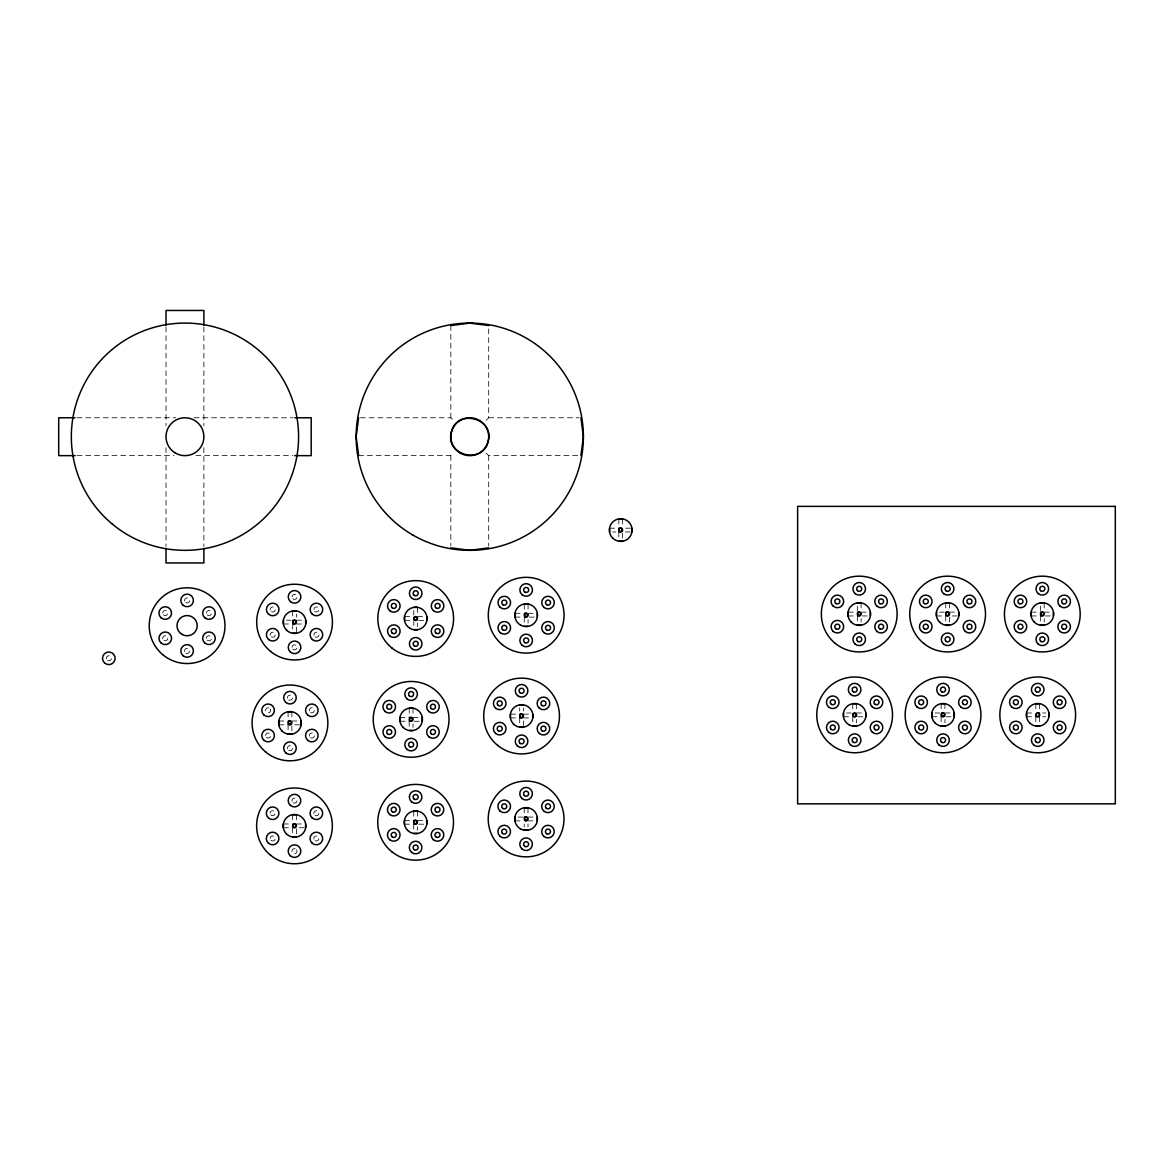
<?xml version="1.0" encoding="UTF-8"?>
<svg xmlns="http://www.w3.org/2000/svg" width="1174" height="1174" viewBox="0 0 1174 1174"><rect width="100%" height="100%" fill="white"/><g stroke="black" fill="none" stroke-linecap="round" stroke-linejoin="round"><path stroke-width="0.75" stroke-dasharray="5 3.75" d="M358.628 455.644L450.831 455.644L453.369 453.105M486.168 420.307L488.707 417.768L488.707 325.58M77 417.768L175.806 417.768M194.092 417.768L292.898 417.768M360.447 417.768L450.831 417.768L453.369 420.307M488.707 417.768L579.09 417.768M77 455.644L173.972 455.644M195.926 455.644L292.898 455.644M486.168 453.105L488.707 455.644L579.09 455.644M609.614 528.183L615.763 528.183M625.698 528.183L630.306 528.183M612.696 531.969L615.763 531.969M630.306 531.969L622.616 531.969L622.616 538.103M848.112 612.153L855.787 612.153M861.114 612.153L868.804 612.153M939.582 612.153L944.189 612.153M949.517 612.153L957.206 612.153M1031.198 612.153L1037.346 612.153M1044.2 612.153L1050.348 612.153M515.048 613.312L522.738 613.312M528.065 613.312L534.199 613.312M848.112 615.954L855.787 615.954M867.263 615.954L861.114 615.954L861.114 622.088M936.514 615.954L944.189 615.954M957.206 615.954L949.517 615.954L949.517 622.088M1031.198 615.954L1037.346 615.954M1050.348 615.954L1044.2 615.954L1044.2 622.088M404.575 616.629L410.724 616.629M417.592 616.629L423.741 616.629M515.048 617.098L522.738 617.098M534.199 617.098L528.065 617.098L528.065 623.247M286.515 620.21L291.123 620.21M296.45 620.21L304.139 620.21M404.575 620.415L410.724 620.415M423.741 620.415L417.592 620.415L417.592 626.564M283.448 623.996L291.123 623.996M296.45 623.996L304.139 623.996M846.601 712.985L851.209 712.985M856.536 712.985L862.685 712.985M935.003 712.985L939.611 712.985M944.938 712.985L951.072 712.985M1026.604 712.985L1032.753 712.985M1042.688 712.985L1045.77 712.985M510.47 714.144L518.145 714.144M523.472 714.144L529.621 714.144M843.519 716.771L851.209 716.771M862.685 716.771L856.536 716.771L856.536 722.92M931.921 716.771L939.611 716.771M951.072 716.771L944.938 716.771L944.938 722.92M1026.604 716.771L1032.753 716.771M1042.688 716.771L1045.77 716.771M399.996 717.461L406.145 717.461M412.999 717.461L419.147 717.461M510.47 717.93L518.145 717.93M523.472 717.93L529.621 717.93M278.854 721.027L286.544 721.027M291.871 721.027L298.005 721.027M399.996 721.247L406.145 721.247M419.147 721.247L412.999 721.247L412.999 727.396M278.854 724.828L286.544 724.828M299.546 724.828L291.871 724.828L291.871 732.503M518.057 817.075L522.665 817.075M527.992 817.075L534.126 817.075M404.502 820.391L410.651 820.391M417.518 820.391L423.667 820.391M514.975 820.861L522.665 820.861M527.992 820.861L534.126 820.861M283.374 823.972L291.049 823.972M296.376 823.972L304.066 823.972M404.502 824.177L410.651 824.177M423.667 824.177L417.518 824.177L417.518 830.326M283.374 827.758L291.049 827.758M304.066 827.758L296.376 827.758L296.376 835.448M1044.2 602.937L1044.2 610.627M1040.413 606.019L1040.413 610.627M1040.413 615.954L1040.413 622.088M1039.621 703.769L1039.621 709.918M1039.621 716.771L1039.621 722.92M1035.835 703.769L1035.835 709.918M1035.835 716.771L1035.835 722.92M949.517 602.937L949.517 610.627M945.73 602.937L945.73 610.627M945.73 615.954L945.73 622.088M944.938 703.769L944.938 709.918M941.137 703.769L941.137 709.918M941.137 716.771L941.137 722.92M861.114 602.937L861.114 610.627M857.328 606.019L857.328 610.627M857.328 615.954L857.328 622.088M856.536 703.769L856.536 709.918M852.75 703.769L852.75 709.918M852.75 716.771L852.75 722.92M622.616 518.952L622.616 525.101M618.83 518.952L618.83 525.101M618.83 531.969L618.83 538.103M528.065 604.096L528.065 610.245M527.992 807.859L527.992 814.008M527.992 823.943L527.992 827.01M524.279 604.096L524.279 610.245M524.279 617.098L524.279 623.247M524.206 807.859L524.206 814.008M524.206 823.943L524.206 827.01M523.472 707.995L523.472 711.062M523.472 720.997L523.472 725.605M519.686 707.995L519.686 711.062M519.686 717.93L519.686 725.605M488.707 455.644L488.707 546.027M450.831 325.58L450.831 417.768M450.831 455.644L450.831 546.027M417.592 607.413L417.592 615.088M417.518 811.175L417.518 818.85M413.806 610.48L413.806 615.088M413.806 620.415L413.806 626.564M413.732 811.175L413.732 818.85M413.732 824.177L413.732 830.326M412.999 708.23L412.999 714.379M409.212 708.23L409.212 714.379M409.212 721.247L409.212 727.396M296.45 614.061L296.45 617.128M296.45 627.063L296.45 631.671M296.376 814.756L296.376 822.431M292.664 610.994L292.664 617.128M292.664 623.996L292.664 631.671M292.59 814.756L292.59 822.431M292.59 827.758L292.59 835.448M291.871 711.811L291.871 719.501M288.085 711.811L288.085 719.501M288.085 724.828L288.085 730.962M203.88 326.93L203.88 425.736M203.88 447.69L203.88 546.497M166.018 326.93L166.018 425.736M166.018 447.69L166.018 546.497M296.67 849.859A2.524 2.524 0 0 1 294.703 853.63A2.524 2.524 0 0 1 292.106 850.255A2.524 2.524 0 0 1 296.274 849.33M270.299 709.037A2.524 2.524 0 0 1 268.332 712.823A2.524 2.524 0 0 1 265.735 709.434A2.524 2.524 0 0 1 269.888 708.524M270.827 840.276A2.524 2.524 0 0 0 275.054 839.146A2.524 2.524 0 0 0 271.972 836.049A2.524 2.524 0 0 0 270.827 840.276M315.087 840.672A2.524 2.524 0 0 0 318.873 838.485A2.524 2.524 0 0 0 315.087 836.299A2.524 2.524 0 0 0 315.087 840.672M293.221 802.796A2.524 2.524 0 0 0 297.007 800.609A2.524 2.524 0 0 0 293.221 798.423A2.524 2.524 0 0 0 293.221 802.796M315.087 815.431A2.524 2.524 0 0 0 318.873 813.244A2.524 2.524 0 0 0 315.087 811.058A2.524 2.524 0 0 0 315.087 815.431M270.827 815.02A2.524 2.524 0 0 0 275.054 813.89A2.524 2.524 0 0 0 271.972 810.794A2.524 2.524 0 0 0 270.827 815.02M266.322 737.331A2.524 2.524 0 0 0 270.548 736.201A2.524 2.524 0 0 0 267.452 733.119A2.524 2.524 0 0 0 266.322 737.331M310.582 737.742A2.524 2.524 0 0 0 314.368 735.555A2.524 2.524 0 0 0 310.582 733.368A2.524 2.524 0 0 0 310.582 737.742M310.582 712.486A2.524 2.524 0 0 0 314.368 710.299A2.524 2.524 0 0 0 310.582 708.113A2.524 2.524 0 0 0 310.582 712.486M288.716 699.865A2.524 2.524 0 0 0 292.502 697.679A2.524 2.524 0 0 0 288.716 695.492A2.524 2.524 0 0 0 288.716 699.865M288.716 750.362A2.524 2.524 0 0 0 292.502 748.176A2.524 2.524 0 0 0 288.716 745.989A2.524 2.524 0 0 0 288.716 750.362M271.429 636.91A2.524 2.524 0 0 0 275.215 634.723A2.524 2.524 0 0 0 271.429 632.537A2.524 2.524 0 0 0 271.429 636.91M271.429 611.669A2.524 2.524 0 0 0 275.215 609.482A2.524 2.524 0 0 0 271.429 607.296A2.524 2.524 0 0 0 271.429 611.669M292.766 598.637A2.524 2.524 0 0 0 296.993 597.507A2.524 2.524 0 0 0 293.911 594.411A2.524 2.524 0 0 0 292.766 598.637M314.647 611.258A2.524 2.524 0 0 0 318.858 610.128A2.524 2.524 0 0 0 315.777 607.031A2.524 2.524 0 0 0 314.647 611.258M315.16 636.91A2.524 2.524 0 0 0 318.946 634.723A2.524 2.524 0 0 0 315.16 632.537A2.524 2.524 0 0 0 315.16 636.91M292.766 649.134A2.524 2.524 0 0 0 296.993 648.004A2.524 2.524 0 0 0 293.911 644.908A2.524 2.524 0 0 0 292.766 649.134M163.978 640.476A2.524 2.524 0 0 0 167.765 638.289A2.524 2.524 0 0 0 163.978 636.103A2.524 2.524 0 0 0 163.978 640.476M163.45 614.838A2.524 2.524 0 0 0 167.677 613.694A2.524 2.524 0 0 0 164.58 610.612A2.524 2.524 0 0 0 163.45 614.838M185.844 602.614A2.524 2.524 0 0 0 189.63 600.428A2.524 2.524 0 0 0 185.844 598.241A2.524 2.524 0 0 0 185.844 602.614M207.182 614.838A2.524 2.524 0 0 0 211.408 613.694A2.524 2.524 0 0 0 208.326 610.612A2.524 2.524 0 0 0 207.182 614.838M207.182 640.079A2.524 2.524 0 0 0 211.408 638.949A2.524 2.524 0 0 0 208.326 635.853A2.524 2.524 0 0 0 207.182 640.079M185.844 653.111A2.524 2.524 0 0 0 189.63 650.924A2.524 2.524 0 0 0 185.844 648.738A2.524 2.524 0 0 0 185.844 653.111M107.553 660.492A2.524 2.524 0 0 0 111.354 658.306A2.524 2.524 0 0 0 107.553 656.119A2.524 2.524 0 0 0 107.553 660.492"/><path stroke-width="1.5" d="M283.448 620.21L283.448 623.996M278.854 721.027L278.854 724.828M305.666 623.996L305.666 620.21M283.374 823.972L283.374 827.758M301.087 724.828L301.087 721.027M358.628 417.768L356.148 436.713L358.628 455.644M305.592 827.758L305.592 823.972M404.575 616.629L404.575 620.415M399.996 717.461L399.996 721.247M426.808 620.415L426.808 616.629M404.502 820.391L404.502 824.177M422.214 721.247L422.214 717.461M426.734 824.177L426.734 820.391M515.048 613.312L515.048 617.098M510.47 714.144L510.47 717.93M537.281 617.098L537.281 613.312M514.975 817.075L514.975 820.861M532.688 717.93L532.688 714.144M580.895 455.644L583.39 436.713L580.895 417.768M537.208 820.861L537.208 817.075M609.614 528.183L609.614 531.969M631.847 531.969L631.847 528.183M848.112 612.153L848.112 615.954M843.519 712.985L843.519 716.771M870.345 615.954L870.345 612.153M865.752 716.771L865.752 712.985M936.514 612.153L936.514 615.954M931.921 712.985L931.921 716.771M958.732 615.954L958.732 612.153M954.154 716.771L954.154 712.985M1031.198 612.153L1031.198 615.954M1026.604 712.985L1026.604 716.771M1053.43 615.954L1053.43 612.153M1048.837 716.771L1048.837 712.985M413.864 618.038C418.12 612.813 418.12 624.23 413.864 619.006M1037.229 716.712L1035.835 714.878L1037.229 713.044A1.893 1.893 0 0 1 1039.548 715.362L1038.212 716.712M293.221 620.767C292.047 628.193 300.383 619.065 292.913 620.459M288.628 721.584C287.733 728.995 295.628 719.853 288.144 721.1M293.148 824.53C291.974 831.955 300.309 822.827 292.84 824.221M409.77 718.004C408.963 725.415 416.711 716.257 409.212 717.461M524.822 613.87C523.927 621.281 531.822 612.138 524.338 613.371M619.388 528.726C618.581 536.136 626.329 526.979 618.83 528.183M414.275 820.949C413.38 828.36 421.275 819.217 413.791 820.45M520.243 714.687C519.436 722.098 527.17 712.941 519.686 714.144M524.749 817.632C523.942 825.029 531.69 815.886 524.206 817.075M857.886 612.711C856.991 620.121 864.886 610.979 857.402 612.226M855.127 716.712C860.351 712.457 848.919 712.457 854.144 716.712M946.288 612.711C945.393 620.121 953.273 610.979 945.789 612.226M941.695 713.543C940.535 720.968 948.871 711.84 941.401 713.234M1040.971 612.711C1040.076 620.121 1047.971 610.979 1040.487 612.226M288.144 724.754L288.628 724.27A1.893 1.893 0 0 1 289.479 721.1A1.893 1.893 0 0 1 291.798 723.419A1.893 1.893 0 0 1 288.628 724.27M292.84 827.509L293.148 827.2A1.893 1.893 0 0 1 293.999 824.031A1.893 1.893 0 0 1 296.318 826.349A1.893 1.893 0 0 1 293.148 827.2M409.212 721.247L409.77 720.689A1.893 1.893 0 0 0 412.94 719.838A1.893 1.893 0 0 0 410.621 717.519A1.893 1.893 0 0 0 409.77 720.689M524.529 616.849L524.822 616.541A1.893 1.893 0 0 1 525.673 613.371A1.893 1.893 0 0 1 527.992 615.69A1.893 1.893 0 0 1 524.822 616.541M618.83 531.969L619.388 531.411A1.893 1.893 0 0 0 622.558 530.56A1.893 1.893 0 0 0 620.239 528.241A1.893 1.893 0 0 0 619.388 531.411M519.686 717.93L520.243 717.373A1.893 1.893 0 0 0 523.413 716.522A1.893 1.893 0 0 0 521.095 714.203A1.893 1.893 0 0 0 520.243 717.373M413.791 824.119L414.275 823.62A1.893 1.893 0 0 1 415.126 820.45A1.893 1.893 0 0 1 417.445 822.783A1.893 1.893 0 0 1 414.275 823.62M857.578 615.69L857.886 615.396A1.893 1.893 0 0 0 861.056 614.545A1.893 1.893 0 0 0 858.737 612.226A1.893 1.893 0 0 0 857.886 615.396M945.98 615.69L946.288 615.396A1.893 1.893 0 0 0 949.458 614.545A1.893 1.893 0 0 0 947.139 612.226A1.893 1.893 0 0 0 946.288 615.396M1040.663 615.69L1040.971 615.396A1.893 1.893 0 0 1 1041.822 612.226A1.893 1.893 0 0 1 1044.141 614.545A1.893 1.893 0 0 1 1040.971 615.396M941.21 716.712L941.695 716.213A1.893 1.893 0 0 0 944.865 715.362A1.893 1.893 0 0 0 942.546 713.044A1.893 1.893 0 0 0 941.695 716.213M1035.894 716.712L1036.378 716.213A1.893 1.893 0 0 0 1039.548 715.362M1036.378 716.213A1.893 1.893 0 0 1 1037.229 713.044L1039.548 713.044M450.831 325.58L469.761 323.085L488.707 325.58M618.83 518.952L622.616 518.952M488.707 547.847L469.761 550.327L450.831 547.847M622.616 541.185L618.83 541.185M292.664 610.994L296.45 610.994M413.806 607.413L417.592 607.413M296.45 633.212L292.664 633.212M524.279 604.096L528.065 604.096M417.592 629.631L413.806 629.631M528.065 626.314L524.279 626.314M857.328 602.937L861.114 602.937M945.73 602.937L949.517 602.937M861.114 625.17L857.328 625.17M1040.413 602.937L1044.2 602.937M288.085 711.811L291.871 711.811M949.517 625.17L945.73 625.17M409.212 708.23L412.999 708.23M1044.2 625.17L1040.413 625.17M291.871 734.043L288.085 734.043M519.686 704.914L523.472 704.914M412.999 730.463L409.212 730.463M523.472 727.146L519.686 727.146M852.75 703.769L856.536 703.769M941.137 703.769L944.938 703.769M856.536 725.987L852.75 725.987M1035.835 703.769L1039.621 703.769M944.938 725.987L941.137 725.987M292.59 814.756L296.376 814.756M1039.621 725.987L1035.835 725.987M413.732 811.175L417.518 811.175M296.376 836.974L292.59 836.974M524.206 807.859L527.992 807.859M417.518 833.393L413.732 833.393M527.992 830.077L524.206 830.077M75.165 417.768L58.7 417.768L58.7 455.644L75.165 455.644M294.733 417.768L311.198 417.768L311.198 455.644L294.733 455.644M1039.063 713.543L1039.548 714.394M203.88 325.095L203.88 310.464L166.018 310.464L166.018 325.095M203.88 548.317L203.88 562.962L166.018 562.962L166.018 548.317M451.476 431.812C444.286 455.072 482.646 465.344 488.061 441.615C495.237 418.355 456.877 408.068 451.476 431.812M1115.3 506.376L797.616 506.376L797.616 803.838L1115.3 803.838L1115.3 506.376M1013.837 744.272A37.876 37.876 0 0 0 1075.12 720.88A37.876 37.876 0 0 0 1024.212 679.497A37.876 37.876 0 0 0 1013.837 744.272M1036.466 691.809A2.524 2.524 0 0 0 1040.252 689.622A2.524 2.524 0 0 0 1036.466 687.436A2.524 2.524 0 0 0 1036.466 691.809M1033.678 694.465A6.31 6.31 0 0 0 1043.935 690.723A6.31 6.31 0 0 0 1035.556 683.694A6.31 6.31 0 0 0 1033.678 694.465M1014.6 704.444A2.524 2.524 0 0 0 1018.386 702.257A2.524 2.524 0 0 0 1014.6 700.071A2.524 2.524 0 0 0 1014.6 704.444M1011.812 707.1A6.31 6.31 0 0 0 1022.07 703.343A6.31 6.31 0 0 0 1013.69 696.329A6.31 6.31 0 0 0 1011.812 707.1M1014.072 729.289A2.524 2.524 0 0 0 1018.298 728.159A2.524 2.524 0 0 0 1015.202 725.062A2.524 2.524 0 0 0 1014.072 729.289M1011.812 732.341A6.31 6.31 0 0 0 1022.07 728.599A6.31 6.31 0 0 0 1013.69 721.57A6.31 6.31 0 0 0 1011.812 732.341M1036.466 742.32A2.524 2.524 0 0 0 1040.252 740.134A2.524 2.524 0 0 0 1036.466 737.947A2.524 2.524 0 0 0 1036.466 742.32M1033.678 744.976A6.31 6.31 0 0 0 1043.935 741.22A6.31 6.31 0 0 0 1035.556 734.205A6.31 6.31 0 0 0 1033.678 744.976M1058.332 729.685A2.524 2.524 0 0 0 1062.118 727.498A2.524 2.524 0 0 0 1058.332 725.312A2.524 2.524 0 0 0 1058.332 729.685M1055.543 732.341A6.31 6.31 0 0 0 1065.801 728.599A6.31 6.31 0 0 0 1057.422 721.57A6.31 6.31 0 0 0 1055.543 732.341M1057.803 704.033A2.524 2.524 0 0 0 1062.03 702.903A2.524 2.524 0 0 0 1058.933 699.821A2.524 2.524 0 0 0 1057.803 704.033M1055.543 707.1A6.31 6.31 0 0 0 1065.801 703.343A6.31 6.31 0 0 0 1057.422 696.329A6.31 6.31 0 0 0 1055.543 707.1M1029.686 722.92A11.358 11.358 0 0 0 1048.705 717.813A11.358 11.358 0 0 0 1034.778 703.901A11.358 11.358 0 0 0 1029.686 722.92M1018.416 643.44A37.876 37.876 0 0 0 1079.713 620.048A37.876 37.876 0 0 0 1028.806 578.665A37.876 37.876 0 0 0 1018.416 643.44M1041.044 641.488A2.524 2.524 0 0 0 1044.831 639.302A2.524 2.524 0 0 0 1041.044 637.115A2.524 2.524 0 0 0 1041.044 641.488M1038.256 644.144A6.31 6.31 0 0 0 1048.529 640.388A6.31 6.31 0 0 0 1040.149 633.373A6.31 6.31 0 0 0 1038.256 644.144M1018.65 628.457A2.524 2.524 0 0 0 1022.877 627.327A2.524 2.524 0 0 0 1019.795 624.245A2.524 2.524 0 0 0 1018.65 628.457M1016.391 631.524A6.31 6.31 0 0 0 1026.663 627.767A6.31 6.31 0 0 0 1018.284 620.753A6.31 6.31 0 0 0 1016.391 631.524M1019.179 603.612A2.524 2.524 0 0 0 1022.965 601.426A2.524 2.524 0 0 0 1019.179 599.239A2.524 2.524 0 0 0 1019.179 603.612M1016.391 606.268A6.31 6.31 0 0 0 1026.663 602.511A6.31 6.31 0 0 0 1018.284 595.497A6.31 6.31 0 0 0 1016.391 606.268M1040.531 590.595A2.524 2.524 0 0 0 1044.743 589.451A2.524 2.524 0 0 0 1041.661 586.369A2.524 2.524 0 0 0 1040.531 590.595M1038.256 593.648A6.31 6.31 0 0 0 1048.529 589.891A6.31 6.31 0 0 0 1040.149 582.876A6.31 6.31 0 0 0 1038.256 593.648M1062.91 603.612A2.524 2.524 0 0 0 1066.696 601.426A2.524 2.524 0 0 0 1062.91 599.239A2.524 2.524 0 0 0 1062.91 603.612M1060.122 606.268A6.31 6.31 0 0 0 1070.394 602.511A6.31 6.31 0 0 0 1062.015 595.497A6.31 6.31 0 0 0 1060.122 606.268M1062.91 628.868A2.524 2.524 0 0 0 1066.696 626.681A2.524 2.524 0 0 0 1062.91 624.495A2.524 2.524 0 0 0 1062.91 628.868M1060.122 631.524A6.31 6.31 0 0 0 1070.394 627.767A6.31 6.31 0 0 0 1062.015 620.753A6.31 6.31 0 0 0 1060.122 631.524M1034.279 622.088A11.358 11.358 0 0 0 1053.283 616.996A11.358 11.358 0 0 0 1039.372 603.084A11.358 11.358 0 0 0 1034.279 622.088M923.733 643.44A37.876 37.876 0 0 0 985.015 620.048A37.876 37.876 0 0 0 934.122 578.665A37.876 37.876 0 0 0 923.733 643.44M946.361 641.488A2.524 2.524 0 0 0 950.148 639.302A2.524 2.524 0 0 0 946.361 637.115A2.524 2.524 0 0 0 946.361 641.488M943.573 644.144A6.31 6.31 0 0 0 953.846 640.388A6.31 6.31 0 0 0 945.452 633.373A6.31 6.31 0 0 0 943.573 644.144M924.496 628.868A2.524 2.524 0 0 0 928.282 626.681A2.524 2.524 0 0 0 924.496 624.495A2.524 2.524 0 0 0 924.496 628.868M921.707 631.524A6.31 6.31 0 0 0 931.98 627.767A6.31 6.31 0 0 0 923.586 620.753A6.31 6.31 0 0 0 921.707 631.524M924.496 603.612A2.524 2.524 0 0 0 928.282 601.426A2.524 2.524 0 0 0 924.496 599.239A2.524 2.524 0 0 0 924.496 603.612M921.707 606.268A6.31 6.31 0 0 0 931.98 602.511A6.31 6.31 0 0 0 923.586 595.497A6.31 6.31 0 0 0 921.707 606.268M945.833 590.595A2.524 2.524 0 0 0 950.059 589.451A2.524 2.524 0 0 0 946.963 586.369A2.524 2.524 0 0 0 945.833 590.595M943.573 593.648A6.31 6.31 0 0 0 953.846 589.891A6.31 6.31 0 0 0 945.452 582.876A6.31 6.31 0 0 0 943.573 593.648M968.227 603.612A2.524 2.524 0 0 0 972.013 601.426A2.524 2.524 0 0 0 968.227 599.239A2.524 2.524 0 0 0 968.227 603.612M965.439 606.268A6.31 6.31 0 0 0 975.711 602.511A6.31 6.31 0 0 0 967.317 595.497A6.31 6.31 0 0 0 965.439 606.268M968.227 628.868A2.524 2.524 0 0 0 972.013 626.681A2.524 2.524 0 0 0 968.227 624.495A2.524 2.524 0 0 0 968.227 628.868M965.439 631.524A6.31 6.31 0 0 0 975.711 627.767A6.31 6.31 0 0 0 967.317 620.753A6.31 6.31 0 0 0 965.439 631.524M939.596 622.088A11.358 11.358 0 0 0 958.6 616.996A11.358 11.358 0 0 0 944.688 603.084A11.358 11.358 0 0 0 939.596 622.088M919.139 744.272A37.876 37.876 0 0 0 980.437 720.88A37.876 37.876 0 0 0 929.529 679.497A37.876 37.876 0 0 0 919.139 744.272M941.768 691.809A2.524 2.524 0 0 0 945.569 689.622A2.524 2.524 0 0 0 941.768 687.436A2.524 2.524 0 0 0 941.768 691.809M938.98 694.465A6.31 6.31 0 0 0 949.252 690.723A6.31 6.31 0 0 0 940.873 683.694A6.31 6.31 0 0 0 938.98 694.465M919.902 704.444A2.524 2.524 0 0 0 923.689 702.257A2.524 2.524 0 0 0 919.902 700.071A2.524 2.524 0 0 0 919.902 704.444M917.114 707.1A6.31 6.31 0 0 0 927.387 703.343A6.31 6.31 0 0 0 919.007 696.329A6.31 6.31 0 0 0 917.114 707.1M919.389 729.289A2.524 2.524 0 0 0 923.615 728.159A2.524 2.524 0 0 0 920.519 725.062A2.524 2.524 0 0 0 919.389 729.289M917.114 732.341A6.31 6.31 0 0 0 927.387 728.599A6.31 6.31 0 0 0 919.007 721.57A6.31 6.31 0 0 0 917.114 732.341M941.768 742.32A2.524 2.524 0 0 0 945.569 740.134A2.524 2.524 0 0 0 941.768 737.947A2.524 2.524 0 0 0 941.768 742.32M938.98 744.976A6.31 6.31 0 0 0 949.252 741.22A6.31 6.31 0 0 0 940.873 734.205A6.31 6.31 0 0 0 938.98 744.976M963.649 729.685A2.524 2.524 0 0 0 967.435 727.498A2.524 2.524 0 0 0 963.649 725.312A2.524 2.524 0 0 0 963.649 729.685M960.846 732.341A6.31 6.31 0 0 0 971.118 728.599A6.31 6.31 0 0 0 962.739 721.57A6.31 6.31 0 0 0 960.846 732.341M963.12 704.033A2.524 2.524 0 0 0 967.347 702.903A2.524 2.524 0 0 0 964.25 699.821A2.524 2.524 0 0 0 963.12 704.033M960.846 707.1A6.31 6.31 0 0 0 971.118 703.343A6.31 6.31 0 0 0 962.739 696.329A6.31 6.31 0 0 0 960.846 707.1M935.003 722.92A11.358 11.358 0 0 0 954.007 717.813A11.358 11.358 0 0 0 940.095 703.901A11.358 11.358 0 0 0 935.003 722.92M830.752 744.272A37.876 37.876 0 0 0 892.035 720.88A37.876 37.876 0 0 0 841.127 679.497A37.876 37.876 0 0 0 830.752 744.272M853.381 691.809A2.524 2.524 0 0 0 857.167 689.622A2.524 2.524 0 0 0 853.381 687.436A2.524 2.524 0 0 0 853.381 691.809M850.592 694.465A6.31 6.31 0 0 0 860.85 690.723A6.31 6.31 0 0 0 852.471 683.694A6.31 6.31 0 0 0 850.592 694.465M831.515 704.444A2.524 2.524 0 0 0 835.301 702.257A2.524 2.524 0 0 0 831.515 700.071A2.524 2.524 0 0 0 831.515 704.444M828.727 707.1A6.31 6.31 0 0 0 838.984 703.343A6.31 6.31 0 0 0 830.605 696.329A6.31 6.31 0 0 0 828.727 707.1M830.987 729.289A2.524 2.524 0 0 0 835.213 728.159A2.524 2.524 0 0 0 832.117 725.062A2.524 2.524 0 0 0 830.987 729.289M828.727 732.341A6.31 6.31 0 0 0 838.984 728.599A6.31 6.31 0 0 0 830.605 721.57A6.31 6.31 0 0 0 828.727 732.341M853.381 742.32A2.524 2.524 0 0 0 857.167 740.134A2.524 2.524 0 0 0 853.381 737.947A2.524 2.524 0 0 0 853.381 742.32M850.592 744.976A6.31 6.31 0 0 0 860.85 741.22A6.31 6.31 0 0 0 852.471 734.205A6.31 6.31 0 0 0 850.592 744.976M875.246 729.685A2.524 2.524 0 0 0 879.033 727.498A2.524 2.524 0 0 0 875.246 725.312A2.524 2.524 0 0 0 875.246 729.685M872.458 732.341A6.31 6.31 0 0 0 882.716 728.599A6.31 6.31 0 0 0 874.337 721.57A6.31 6.31 0 0 0 872.458 732.341M874.718 704.033A2.524 2.524 0 0 0 878.944 702.903A2.524 2.524 0 0 0 875.848 699.821A2.524 2.524 0 0 0 874.718 704.033M872.458 707.1A6.31 6.31 0 0 0 882.716 703.343A6.31 6.31 0 0 0 874.337 696.329A6.31 6.31 0 0 0 872.458 707.1M853.689 716.522A1.893 1.893 0 0 0 856.536 714.878A1.893 1.893 0 0 0 853.689 713.234A1.893 1.893 0 0 0 853.689 716.522M848.963 724.725A11.358 11.358 0 0 0 866.001 714.878A11.358 11.358 0 0 0 848.963 705.046A11.358 11.358 0 0 0 848.963 724.725M835.33 643.44A37.876 37.876 0 0 0 896.628 620.048A37.876 37.876 0 0 0 845.72 578.665A37.876 37.876 0 0 0 835.33 643.44M857.959 641.488A2.524 2.524 0 0 0 861.745 639.302A2.524 2.524 0 0 0 857.959 637.115A2.524 2.524 0 0 0 857.959 641.488M855.171 644.144A6.31 6.31 0 0 0 865.443 640.388A6.31 6.31 0 0 0 857.064 633.373A6.31 6.31 0 0 0 855.171 644.144M836.093 628.868A2.524 2.524 0 0 0 839.88 626.681A2.524 2.524 0 0 0 836.093 624.495A2.524 2.524 0 0 0 836.093 628.868M833.305 631.524A6.31 6.31 0 0 0 843.578 627.767A6.31 6.31 0 0 0 835.198 620.753A6.31 6.31 0 0 0 833.305 631.524M836.093 603.612A2.524 2.524 0 0 0 839.88 601.426A2.524 2.524 0 0 0 836.093 599.239A2.524 2.524 0 0 0 836.093 603.612M833.305 606.268A6.31 6.31 0 0 0 843.578 602.511A6.31 6.31 0 0 0 835.198 595.497A6.31 6.31 0 0 0 833.305 606.268M857.446 590.595A2.524 2.524 0 0 0 861.657 589.451A2.524 2.524 0 0 0 858.576 586.369A2.524 2.524 0 0 0 857.446 590.595M855.171 593.648A6.31 6.31 0 0 0 865.443 589.891A6.31 6.31 0 0 0 857.064 582.876A6.31 6.31 0 0 0 855.171 593.648M879.825 603.612A2.524 2.524 0 0 0 883.611 601.426A2.524 2.524 0 0 0 879.825 599.239A2.524 2.524 0 0 0 879.825 603.612M877.037 606.268A6.31 6.31 0 0 0 887.309 602.511A6.31 6.31 0 0 0 878.93 595.497A6.31 6.31 0 0 0 877.037 606.268M879.825 628.868A2.524 2.524 0 0 0 883.611 626.681A2.524 2.524 0 0 0 879.825 624.495A2.524 2.524 0 0 0 879.825 628.868M877.037 631.524A6.31 6.31 0 0 0 887.309 627.767A6.31 6.31 0 0 0 878.93 620.753A6.31 6.31 0 0 0 877.037 631.524M851.194 622.088A11.358 11.358 0 0 0 870.198 616.996A11.358 11.358 0 0 0 856.286 603.084A11.358 11.358 0 0 0 851.194 622.088M502.208 848.362A37.876 37.876 0 0 0 563.491 824.97A37.876 37.876 0 0 0 512.583 783.586A37.876 37.876 0 0 0 502.208 848.362M546.702 833.775A2.524 2.524 0 0 0 550.489 831.588A2.524 2.524 0 0 0 546.702 829.402A2.524 2.524 0 0 0 546.702 833.775M543.914 836.431A6.31 6.31 0 0 0 554.172 832.689A6.31 6.31 0 0 0 545.793 825.66A6.31 6.31 0 0 0 543.914 836.431M524.837 846.41A2.524 2.524 0 0 0 528.623 844.223A2.524 2.524 0 0 0 524.837 842.037A2.524 2.524 0 0 0 524.837 846.41M522.034 849.051A6.31 6.31 0 0 0 532.306 845.309A6.31 6.31 0 0 0 523.927 838.295A6.31 6.31 0 0 0 522.034 849.051M502.956 808.534A2.524 2.524 0 0 0 506.757 806.347A2.524 2.524 0 0 0 502.956 804.161A2.524 2.524 0 0 0 502.956 808.534M500.168 811.19A6.31 6.31 0 0 0 510.441 807.433A6.31 6.31 0 0 0 502.061 800.419A6.31 6.31 0 0 0 500.168 811.19M524.308 795.502A2.524 2.524 0 0 0 528.535 794.372A2.524 2.524 0 0 0 525.438 791.276A2.524 2.524 0 0 0 524.308 795.502M522.034 798.555A6.31 6.31 0 0 0 532.306 794.813A6.31 6.31 0 0 0 523.927 787.783A6.31 6.31 0 0 0 522.034 798.555M546.174 808.123A2.524 2.524 0 0 0 550.401 806.993A2.524 2.524 0 0 0 547.304 803.911A2.524 2.524 0 0 0 546.174 808.123M543.914 811.19A6.31 6.31 0 0 0 554.172 807.433A6.31 6.31 0 0 0 545.793 800.419A6.31 6.31 0 0 0 543.914 811.19M502.443 833.379A2.524 2.524 0 0 0 506.669 832.249A2.524 2.524 0 0 0 503.573 829.152A2.524 2.524 0 0 0 502.443 833.379M500.168 836.431A6.31 6.31 0 0 0 510.441 832.689A6.31 6.31 0 0 0 502.061 825.66A6.31 6.31 0 0 0 500.168 836.431M525.145 820.611A1.893 1.893 0 0 0 527.992 818.968A1.893 1.893 0 0 0 525.145 817.324A1.893 1.893 0 0 0 525.145 820.611M520.405 828.815A11.358 11.358 0 0 0 537.457 818.968A11.358 11.358 0 0 0 520.405 809.135A11.358 11.358 0 0 0 520.405 828.815M502.267 644.599A37.876 37.876 0 0 0 563.564 621.207A37.876 37.876 0 0 0 512.656 579.824A37.876 37.876 0 0 0 502.267 644.599M524.91 642.648A2.524 2.524 0 0 0 528.696 640.461A2.524 2.524 0 0 0 524.91 638.274A2.524 2.524 0 0 0 524.91 642.648M522.107 645.289A6.31 6.31 0 0 0 532.38 641.547A6.31 6.31 0 0 0 524 634.532A6.31 6.31 0 0 0 522.107 645.289M502.516 629.616A2.524 2.524 0 0 0 506.742 628.486A2.524 2.524 0 0 0 503.646 625.39A2.524 2.524 0 0 0 502.516 629.616M500.241 632.669A6.31 6.31 0 0 0 510.514 628.912A6.31 6.31 0 0 0 502.134 621.897A6.31 6.31 0 0 0 500.241 632.669M503.03 604.771A2.524 2.524 0 0 0 506.83 602.585A2.524 2.524 0 0 0 503.03 600.398A2.524 2.524 0 0 0 503.03 604.771M500.241 607.413A6.31 6.31 0 0 0 510.514 603.671A6.31 6.31 0 0 0 502.134 596.656A6.31 6.31 0 0 0 500.241 607.413M524.91 592.136A2.524 2.524 0 0 0 528.696 589.95A2.524 2.524 0 0 0 524.91 587.763A2.524 2.524 0 0 0 524.91 592.136M522.107 594.792A6.31 6.31 0 0 0 532.38 591.05A6.31 6.31 0 0 0 524 584.021A6.31 6.31 0 0 0 522.107 594.792M546.776 604.771A2.524 2.524 0 0 0 550.562 602.585A2.524 2.524 0 0 0 546.776 600.398A2.524 2.524 0 0 0 546.776 604.771M543.988 607.413A6.31 6.31 0 0 0 554.245 603.671A6.31 6.31 0 0 0 545.866 596.656A6.31 6.31 0 0 0 543.988 607.413M546.776 630.012A2.524 2.524 0 0 0 550.562 627.826A2.524 2.524 0 0 0 546.776 625.639A2.524 2.524 0 0 0 546.776 630.012M543.988 632.669A6.31 6.31 0 0 0 554.245 628.912A6.31 6.31 0 0 0 545.866 621.897A6.31 6.31 0 0 0 543.988 632.669M520.478 625.038A11.358 11.358 0 0 0 537.531 615.205A11.358 11.358 0 0 0 520.478 605.358A11.358 11.358 0 0 0 520.478 625.038M497.688 745.417A37.876 37.876 0 0 0 558.971 722.025A37.876 37.876 0 0 0 508.078 680.641A37.876 37.876 0 0 0 497.688 745.417M519.788 692.572A2.524 2.524 0 0 0 524.015 691.442A2.524 2.524 0 0 0 520.933 688.346A2.524 2.524 0 0 0 519.788 692.572M517.529 695.624A6.31 6.31 0 0 0 527.801 691.868A6.31 6.31 0 0 0 519.407 684.853A6.31 6.31 0 0 0 517.529 695.624M497.923 705.192A2.524 2.524 0 0 0 502.149 704.062A2.524 2.524 0 0 0 499.053 700.966A2.524 2.524 0 0 0 497.923 705.192M495.663 708.245A6.31 6.31 0 0 0 505.935 704.488A6.31 6.31 0 0 0 497.541 697.473A6.31 6.31 0 0 0 495.663 708.245M498.451 730.844A2.524 2.524 0 0 0 502.237 728.658A2.524 2.524 0 0 0 498.451 726.471A2.524 2.524 0 0 0 498.451 730.844M495.663 733.501A6.31 6.31 0 0 0 505.935 729.744A6.31 6.31 0 0 0 497.541 722.729A6.31 6.31 0 0 0 495.663 733.501M520.317 743.465A2.524 2.524 0 0 0 524.103 741.278A2.524 2.524 0 0 0 520.317 739.092A2.524 2.524 0 0 0 520.317 743.465M517.529 746.121A6.31 6.31 0 0 0 527.801 742.364A6.31 6.31 0 0 0 519.407 735.35A6.31 6.31 0 0 0 517.529 746.121M542.183 730.844A2.524 2.524 0 0 0 545.969 728.658A2.524 2.524 0 0 0 542.183 726.471A2.524 2.524 0 0 0 542.183 730.844M539.394 733.501A6.31 6.31 0 0 0 549.667 729.744A6.31 6.31 0 0 0 541.287 722.729A6.31 6.31 0 0 0 539.394 733.501M541.654 705.192A2.524 2.524 0 0 0 545.881 704.062A2.524 2.524 0 0 0 542.799 700.966A2.524 2.524 0 0 0 541.654 705.192M539.394 708.245A6.31 6.31 0 0 0 549.667 704.488A6.31 6.31 0 0 0 541.287 697.473A6.31 6.31 0 0 0 539.394 708.245M513.552 724.064A11.358 11.358 0 0 0 532.556 718.972A11.358 11.358 0 0 0 518.644 705.06A11.358 11.358 0 0 0 513.552 724.064M391.734 851.678A37.876 37.876 0 0 0 453.017 828.286A37.876 37.876 0 0 0 402.11 786.903A37.876 37.876 0 0 0 391.734 851.678M436.229 837.091A2.524 2.524 0 0 0 440.015 834.905A2.524 2.524 0 0 0 436.229 832.718A2.524 2.524 0 0 0 436.229 837.091M433.441 839.748A6.31 6.31 0 0 0 443.713 836.005A6.31 6.31 0 0 0 435.319 828.976A6.31 6.31 0 0 0 433.441 839.748M414.363 849.727A2.524 2.524 0 0 0 418.149 847.54A2.524 2.524 0 0 0 414.363 845.353A2.524 2.524 0 0 0 414.363 849.727M411.575 852.383A6.31 6.31 0 0 0 421.833 848.626A6.31 6.31 0 0 0 413.453 841.611A6.31 6.31 0 0 0 411.575 852.383M392.498 811.85A2.524 2.524 0 0 0 396.284 809.664A2.524 2.524 0 0 0 392.498 807.477A2.524 2.524 0 0 0 392.498 811.85M389.709 814.507A6.31 6.31 0 0 0 399.967 810.75A6.31 6.31 0 0 0 391.588 803.735A6.31 6.31 0 0 0 389.709 814.507M413.835 798.819A2.524 2.524 0 0 0 418.061 797.689A2.524 2.524 0 0 0 414.965 794.593A2.524 2.524 0 0 0 413.835 798.819M411.575 801.871A6.31 6.31 0 0 0 421.833 798.129A6.31 6.31 0 0 0 413.453 791.115A6.31 6.31 0 0 0 411.575 801.871M436.229 811.85A2.524 2.524 0 0 0 440.015 809.664A2.524 2.524 0 0 0 436.229 807.477A2.524 2.524 0 0 0 436.229 811.85M433.441 814.507A6.31 6.31 0 0 0 443.713 810.75A6.31 6.31 0 0 0 435.319 803.735A6.31 6.31 0 0 0 433.441 814.507M391.969 836.695A2.524 2.524 0 0 0 396.196 835.565A2.524 2.524 0 0 0 393.099 832.469A2.524 2.524 0 0 0 391.969 836.695M389.709 839.748A6.31 6.31 0 0 0 399.967 836.005A6.31 6.31 0 0 0 391.588 828.976A6.31 6.31 0 0 0 389.709 839.748M387.215 748.733A37.876 37.876 0 0 0 448.512 725.341A37.876 37.876 0 0 0 397.604 683.958A37.876 37.876 0 0 0 387.215 748.733M409.33 695.889A2.524 2.524 0 0 0 413.542 694.759A2.524 2.524 0 0 0 410.46 691.662A2.524 2.524 0 0 0 409.33 695.889M407.055 698.941A6.31 6.31 0 0 0 417.328 695.184A6.31 6.31 0 0 0 408.948 688.169A6.31 6.31 0 0 0 407.055 698.941M387.449 708.509A2.524 2.524 0 0 0 391.676 707.379A2.524 2.524 0 0 0 388.594 704.283A2.524 2.524 0 0 0 387.449 708.509M385.189 711.561A6.31 6.31 0 0 0 395.462 707.819A6.31 6.31 0 0 0 387.082 700.79A6.31 6.31 0 0 0 385.189 711.561M387.449 733.765A2.524 2.524 0 0 0 391.676 732.62A2.524 2.524 0 0 0 388.594 729.538A2.524 2.524 0 0 0 387.449 733.765M385.189 736.817A6.31 6.31 0 0 0 395.462 733.06A6.31 6.31 0 0 0 387.082 726.046A6.31 6.31 0 0 0 385.189 736.817M409.843 746.781A2.524 2.524 0 0 0 413.63 744.595A2.524 2.524 0 0 0 409.843 742.408A2.524 2.524 0 0 0 409.843 746.781M407.055 749.438A6.31 6.31 0 0 0 417.328 745.681A6.31 6.31 0 0 0 408.948 738.666A6.31 6.31 0 0 0 407.055 749.438M431.196 733.765A2.524 2.524 0 0 0 435.407 732.62A2.524 2.524 0 0 0 432.326 729.538A2.524 2.524 0 0 0 431.196 733.765M428.921 736.817A6.31 6.31 0 0 0 439.193 733.06A6.31 6.31 0 0 0 430.814 726.046A6.31 6.31 0 0 0 428.921 736.817M431.196 708.509A2.524 2.524 0 0 0 435.407 707.379A2.524 2.524 0 0 0 432.326 704.283A2.524 2.524 0 0 0 431.196 708.509M428.921 711.561A6.31 6.31 0 0 0 439.193 707.819A6.31 6.31 0 0 0 430.814 700.79A6.31 6.31 0 0 0 428.921 711.561M391.808 647.916A37.876 37.876 0 0 0 453.091 624.524A37.876 37.876 0 0 0 402.183 583.14A37.876 37.876 0 0 0 391.808 647.916M414.437 645.964A2.524 2.524 0 0 0 418.223 643.778A2.524 2.524 0 0 0 414.437 641.591A2.524 2.524 0 0 0 414.437 645.964M411.648 648.606A6.31 6.31 0 0 0 421.906 644.864A6.31 6.31 0 0 0 413.527 637.849A6.31 6.31 0 0 0 411.648 648.606M392.043 632.933A2.524 2.524 0 0 0 396.269 631.803A2.524 2.524 0 0 0 393.173 628.706A2.524 2.524 0 0 0 392.043 632.933M389.783 635.985A6.31 6.31 0 0 0 400.041 632.243A6.31 6.31 0 0 0 391.661 625.214A6.31 6.31 0 0 0 389.783 635.985M392.571 608.088A2.524 2.524 0 0 0 396.357 605.901A2.524 2.524 0 0 0 392.571 603.715A2.524 2.524 0 0 0 392.571 608.088M389.783 610.744A6.31 6.31 0 0 0 400.041 606.987A6.31 6.31 0 0 0 391.661 599.973A6.31 6.31 0 0 0 389.783 610.744M413.908 595.057A2.524 2.524 0 0 0 418.135 593.927A2.524 2.524 0 0 0 415.038 590.83A2.524 2.524 0 0 0 413.908 595.057M411.648 598.109A6.31 6.31 0 0 0 421.906 594.367A6.31 6.31 0 0 0 413.527 587.338A6.31 6.31 0 0 0 411.648 598.109M436.302 608.088A2.524 2.524 0 0 0 440.089 605.901A2.524 2.524 0 0 0 436.302 603.715A2.524 2.524 0 0 0 436.302 608.088M433.514 610.744A6.31 6.31 0 0 0 443.772 606.987A6.31 6.31 0 0 0 435.393 599.973A6.31 6.31 0 0 0 433.514 610.744M435.774 632.933A2.524 2.524 0 0 0 440.001 631.803A2.524 2.524 0 0 0 436.904 628.706A2.524 2.524 0 0 0 435.774 632.933M433.514 635.985A6.31 6.31 0 0 0 443.772 632.243A6.31 6.31 0 0 0 435.393 625.214A6.31 6.31 0 0 0 433.514 635.985M403.078 727.381A11.358 11.358 0 0 0 422.082 722.289A11.358 11.358 0 0 0 408.17 708.377A11.358 11.358 0 0 0 403.078 727.381M410.019 628.369A11.358 11.358 0 0 0 427.057 618.522A11.358 11.358 0 0 0 410.019 608.69A11.358 11.358 0 0 0 410.019 628.369M414.745 620.166A1.893 1.893 0 0 0 417.592 618.522A1.893 1.893 0 0 0 414.745 616.878A1.893 1.893 0 0 0 414.745 620.166M407.583 830.326A11.358 11.358 0 0 0 426.602 825.234A11.358 11.358 0 0 0 412.676 811.307A11.358 11.358 0 0 0 407.583 830.326M286.456 833.892A11.358 11.358 0 0 0 305.46 828.8A11.358 11.358 0 0 0 291.548 814.888A11.358 11.358 0 0 0 286.456 833.892M281.936 730.962A11.358 11.358 0 0 0 300.955 725.87A11.358 11.358 0 0 0 287.028 711.958A11.358 11.358 0 0 0 281.936 730.962M286.529 630.13A11.358 11.358 0 0 0 305.534 625.038A11.358 11.358 0 0 0 291.622 611.126A11.358 11.358 0 0 0 286.529 630.13M293.617 623.746A1.893 1.893 0 0 0 296.45 622.103A1.893 1.893 0 0 0 293.617 620.459A1.893 1.893 0 0 0 293.617 623.746M268.567 843.328A6.31 6.31 0 0 0 278.84 839.571A6.31 6.31 0 0 0 270.446 832.557A6.31 6.31 0 0 0 268.567 843.328M312.299 843.328A6.31 6.31 0 0 0 322.571 839.571A6.31 6.31 0 0 0 314.192 832.557A6.31 6.31 0 0 0 312.299 843.328M290.433 805.452A6.31 6.31 0 0 0 300.705 801.71A6.31 6.31 0 0 0 292.326 794.681A6.31 6.31 0 0 0 290.433 805.452M290.433 855.949A6.31 6.31 0 0 0 300.705 852.207A6.31 6.31 0 0 0 292.326 845.192A6.31 6.31 0 0 0 290.433 855.949M270.592 855.259A37.876 37.876 0 0 0 331.875 831.867A37.876 37.876 0 0 0 280.982 790.484A37.876 37.876 0 0 0 270.592 855.259M312.299 818.073A6.31 6.31 0 0 0 322.571 814.33A6.31 6.31 0 0 0 314.192 807.316A6.31 6.31 0 0 0 312.299 818.073M268.567 818.073A6.31 6.31 0 0 0 278.84 814.33A6.31 6.31 0 0 0 270.446 807.316A6.31 6.31 0 0 0 268.567 818.073M612.696 538.103A11.358 11.358 0 0 0 631.7 533.011A11.358 11.358 0 0 0 617.788 519.099A11.358 11.358 0 0 0 612.696 538.103M412.954 535.109A113.629 113.629 0 0 0 583.39 436.713A113.629 113.629 0 0 0 412.954 338.303A113.629 113.629 0 0 0 412.954 535.109M460.296 453.105A18.931 18.931 0 0 0 488.707 436.713A18.931 18.931 0 0 0 460.296 420.307A18.931 18.931 0 0 0 460.296 453.105M264.047 740.398A6.31 6.31 0 0 0 274.32 736.641A6.31 6.31 0 0 0 265.94 729.626A6.31 6.31 0 0 0 264.047 740.398M307.793 740.398A6.31 6.31 0 0 0 318.051 736.641A6.31 6.31 0 0 0 309.672 729.626A6.31 6.31 0 0 0 307.793 740.398M307.793 715.142A6.31 6.31 0 0 0 318.051 711.385A6.31 6.31 0 0 0 309.672 704.371A6.31 6.31 0 0 0 307.793 715.142M285.928 702.522A6.31 6.31 0 0 0 296.186 698.765A6.31 6.31 0 0 0 287.806 691.75A6.31 6.31 0 0 0 285.928 702.522M266.087 752.314A37.876 37.876 0 0 0 327.37 728.922A37.876 37.876 0 0 0 276.462 687.538A37.876 37.876 0 0 0 266.087 752.314M285.928 753.018A6.31 6.31 0 0 0 296.186 749.261A6.31 6.31 0 0 0 287.806 742.247A6.31 6.31 0 0 0 285.928 753.018M264.047 715.142A6.31 6.31 0 0 0 274.32 711.385A6.31 6.31 0 0 0 265.94 704.371A6.31 6.31 0 0 0 264.047 715.142M268.641 639.566A6.31 6.31 0 0 0 278.913 635.809A6.31 6.31 0 0 0 270.519 628.794A6.31 6.31 0 0 0 268.641 639.566M268.641 614.31A6.31 6.31 0 0 0 278.913 610.568A6.31 6.31 0 0 0 270.519 603.553A6.31 6.31 0 0 0 268.641 614.31M290.506 601.69A6.31 6.31 0 0 0 300.779 597.933A6.31 6.31 0 0 0 292.399 590.918A6.31 6.31 0 0 0 290.506 601.69M312.372 614.31A6.31 6.31 0 0 0 322.645 610.568A6.31 6.31 0 0 0 314.265 603.553A6.31 6.31 0 0 0 312.372 614.31M312.372 639.566A6.31 6.31 0 0 0 322.645 635.809A6.31 6.31 0 0 0 314.265 628.794A6.31 6.31 0 0 0 312.372 639.566M290.506 652.186A6.31 6.31 0 0 0 300.779 648.444A6.31 6.31 0 0 0 292.399 641.415A6.31 6.31 0 0 0 290.506 652.186M270.666 651.482A37.876 37.876 0 0 0 331.948 628.105A37.876 37.876 0 0 0 281.056 586.721A37.876 37.876 0 0 0 270.666 651.482M181.809 634.268A10.096 10.096 0 0 0 197.203 625.947A10.096 10.096 0 0 0 182.308 616.79A10.096 10.096 0 0 0 181.809 634.268M175.484 453.105A18.931 18.931 0 0 0 203.88 436.713A18.931 18.931 0 0 0 175.484 420.307A18.931 18.931 0 0 0 175.484 453.105M112.337 524.103A113.629 113.629 0 0 0 296.949 455.894A113.629 113.629 0 0 0 145.561 330.129A113.629 113.629 0 0 0 112.337 524.103M161.19 643.132A6.31 6.31 0 0 0 171.463 639.39A6.31 6.31 0 0 0 163.069 632.36A6.31 6.31 0 0 0 161.19 643.132M161.19 617.891A6.31 6.31 0 0 0 171.463 614.134A6.31 6.31 0 0 0 163.069 607.119A6.31 6.31 0 0 0 161.19 617.891M183.056 605.256A6.31 6.31 0 0 0 193.328 601.514A6.31 6.31 0 0 0 184.934 594.499A6.31 6.31 0 0 0 183.056 605.256M204.922 617.891A6.31 6.31 0 0 0 215.194 614.134A6.31 6.31 0 0 0 206.815 607.119A6.31 6.31 0 0 0 204.922 617.891M204.922 643.132A6.31 6.31 0 0 0 215.194 639.39A6.31 6.31 0 0 0 206.815 632.36A6.31 6.31 0 0 0 204.922 643.132M183.056 655.767A6.31 6.31 0 0 0 193.328 652.01A6.31 6.31 0 0 0 184.934 644.996A6.31 6.31 0 0 0 183.056 655.767M163.215 655.063A37.876 37.876 0 0 0 224.498 631.671A37.876 37.876 0 0 0 173.605 590.287A37.876 37.876 0 0 0 163.215 655.063M104.765 663.149A6.31 6.31 0 0 0 115.037 659.406A6.31 6.31 0 0 0 106.658 652.377A6.31 6.31 0 0 0 104.765 663.149"/></g></svg>
